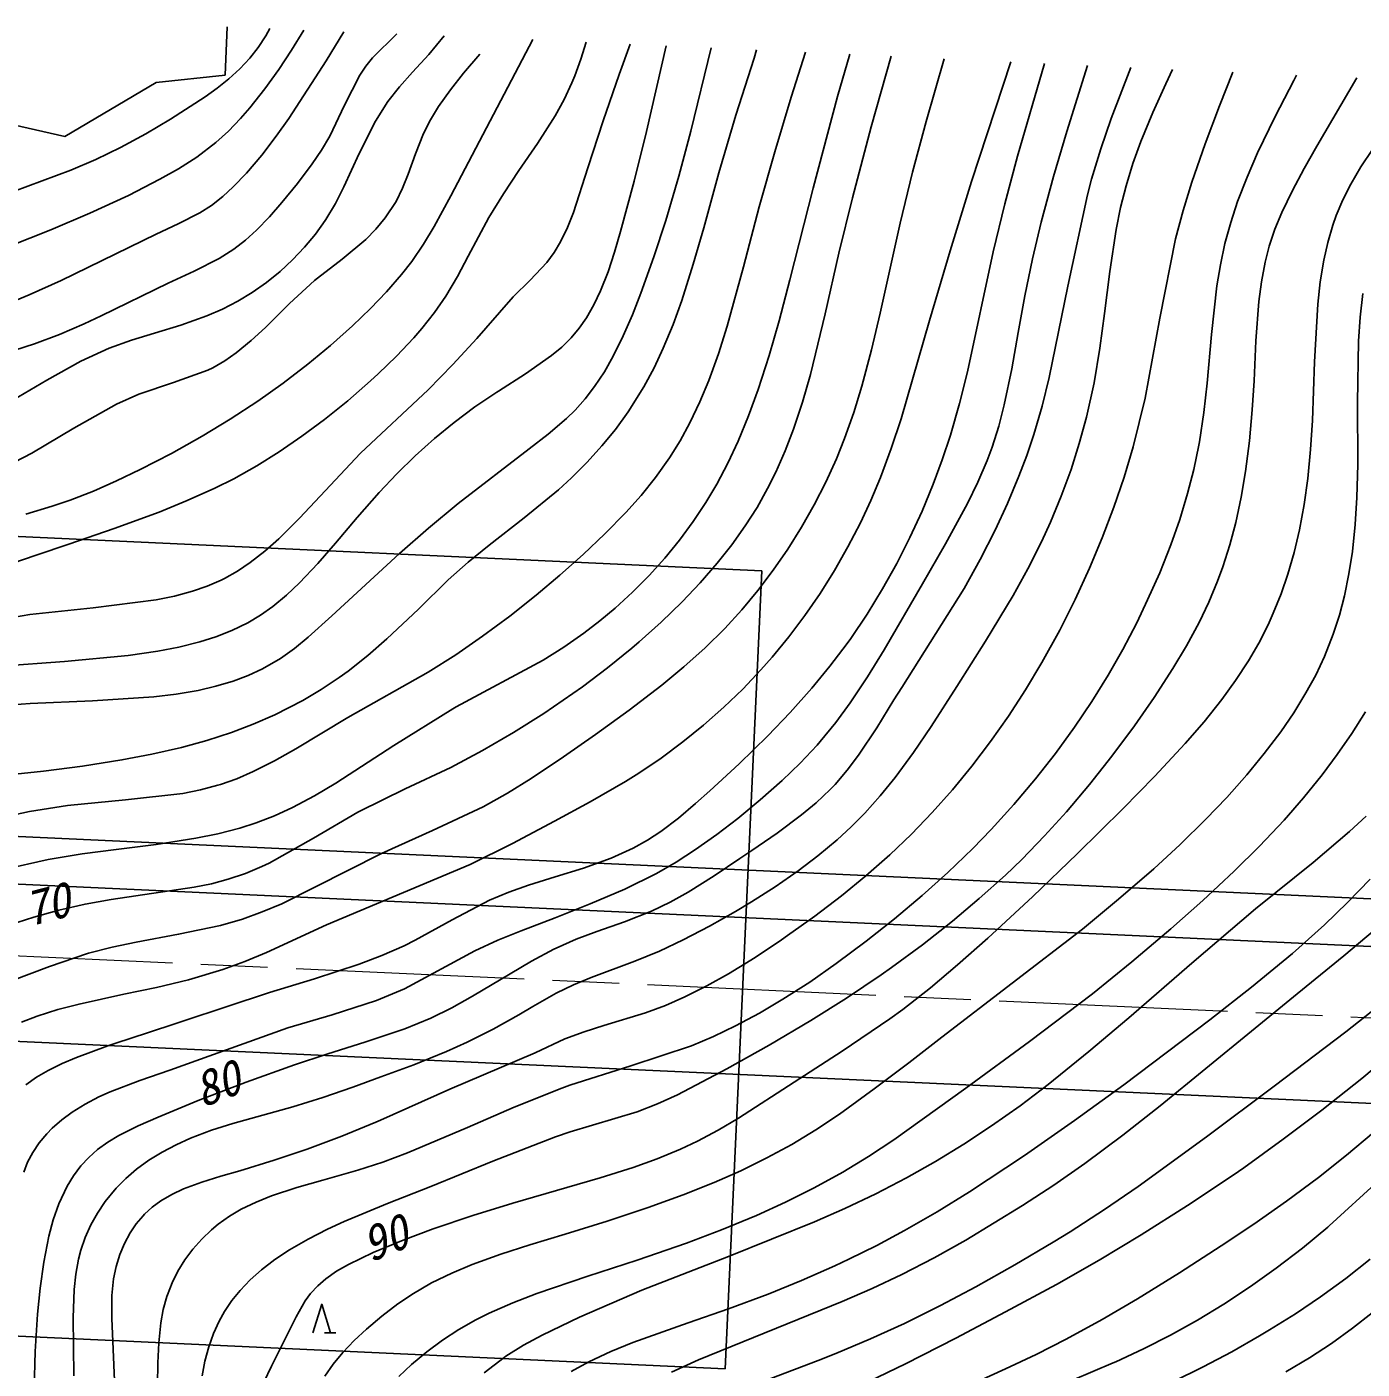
# Model space of a CAD drawing. Units: millimetres, scale not verified. Extents: x 40000 to 680000, y 20000 to 380000.
# Drawn here: x 399089 to 469268, y 263030 to 333589 of the extents above; entities that cross this region are included whole.
import ezdxf
from ezdxf.enums import TextEntityAlignment as Align

# ---------------------------------------------------------------- set-up
doc = ezdxf.new("R2010")
doc.units = ezdxf.units.MM
doc.header["$LTSCALE"] = 1000
doc.linetypes.add('CHAIN', pattern=[18.5, 12, -1.5, 3.5, -1.5])
for name, color, linetype, lineweight in [('M-BGD', 7, 'Continuous', 25), ('M-BMK', 2, 'CHAIN', 13), ('M-BMK-ROW', 30, 'Continuous', 25), ('M-STR-STR1', 1, 'Continuous', 25)]:
    doc.layers.add(name, color=color, linetype=linetype, lineweight=lineweight)
doc.layers.add('M-BGD-HTXT', color=7, linetype='Continuous')
doc.styles.add('ＭＳ ゴシック', font='')
doc.styles.get('ＭＳ ゴシック').set_extended_font_data('MS Gothic')

# ---------------------------------------------------------------- blocks, each defined once
blk = doc.blocks.new('BUHIN240')
at = {"color": 7, "linetype": 'Continuous', "lineweight": 25}
blk.add_line((-721, -242), (-643, -837), dxfattribs=at)
blk.add_lwpolyline([(-800, 356), (744, 98), (-680, -551)], dxfattribs=at)

msp = doc.modelspace()

# ---------------------------------------------------------------- linework, layer by layer
at = {"layer": 'M-BGD'}
for p, q in [((409515, 331045), (409616, 333589)), ((405883, 330669), (409515, 331045)), ((401087, 327818), (405883, 330669)), ((398007, 328529), (401087, 327818))]:
    msp.add_line(p, q, dxfattribs=at)
for points in [[(395828, 321125), (400354, 322927), (402401, 323802), (404424, 324732), (406085, 325577), (407062, 326129), (408016, 326737), (409025, 327503), (409688, 328108), (410318, 328764), (410816, 329338), (411598, 330327), (412330, 331351), (412998, 332371), (413638, 333422)], [(397356, 316250), (399483, 316920), (400797, 317423), (402098, 317985), (402995, 318398), (406516, 320124), (407877, 320745), (409204, 321417), (409976, 321903), (410587, 322379), (411163, 322905), (411838, 323609), (412483, 324358), (413310, 325354), (414092, 326390), (414568, 327102), (415005, 327842), (415775, 329471), (416591, 331055), (416904, 331523), (417257, 331961), (418531, 333218)], [(397512, 318802), (399212, 319499), (400900, 320253), (405890, 322693), (407049, 323228), (408175, 323814), (408786, 324205), (409381, 324671), (409940, 325186), (410625, 325906), (411432, 326851), (412196, 327840), (412864, 328775), (414812, 331797), (415747, 333334)], [(398354, 313968), (400131, 315021), (401934, 316019), (403418, 316692), (404591, 317119), (405797, 317495), (407178, 317914), (408545, 318391), (409377, 318751), (410171, 319164), (410939, 319632), (411684, 320157), (412395, 320732), (413058, 321345), (413685, 322008), (414252, 322694), (414769, 323414), (414803, 323464), (415303, 324308), (415752, 325183), (416560, 326925), (417421, 328638), (418069, 329660), (418683, 330442), (419355, 331198), (420216, 332139), (421027, 333114)], [(398391, 324936), (401393, 326048), (402714, 326621), (404011, 327249), (405344, 327963), (406647, 328729), (408459, 329910), (409095, 330362), (409712, 330855), (410275, 331374), (410806, 331946), (411250, 332511), (411651, 333118), (411862, 333496)], [(396961, 294150), (399958, 294469), (402019, 294730), (404082, 295052), (405654, 295353), (407219, 295715), (408540, 296078), (409848, 296500), (410990, 296929), (412117, 297416), (413592, 298170), (414561, 298749), (415507, 299385), (415976, 299727), (417010, 300545), (418014, 301416), (419670, 302982), (421236, 304518), (422290, 305451), (423391, 306345), (425231, 307777), (427033, 309256), (427721, 309882), (428538, 310698), (429312, 311556), (430021, 312430), (430687, 313347), (431513, 314658), (432051, 315657), (432540, 316691), (433053, 317934), (433516, 319212), (434116, 321108), (434661, 323029), (435451, 325908), (436352, 328942), (437306, 331946), (437444, 332373)], [(397620, 302423), (399242, 302697), (402582, 303052), (405884, 303463), (406856, 303663), (407800, 303918), (408567, 304185), (409307, 304505), (409479, 304591), (410163, 304980), (410829, 305429), (411591, 306027), (412326, 306680), (413423, 307770), (414499, 308926), (416619, 311183), (420188, 314513), (421486, 315843), (422740, 317214), (423214, 317755), (424646, 319393), (425550, 320276), (426412, 321195), (426799, 321728), (427137, 322295), (427497, 323037), (427811, 323822), (428569, 326184), (429370, 328654), (430220, 331080), (430800, 332682)], [(397666, 305168), (399583, 305813), (401292, 306404), (403673, 307213), (406041, 308082), (407521, 308684), (408977, 309342), (409969, 309837), (411170, 310513), (412342, 311242), (413550, 312066), (414732, 312946), (415958, 313936), (417146, 314973), (417552, 315345), (418508, 316273), (419426, 317249), (419851, 317741), (420509, 318569), (421118, 319432), (421728, 320460), (422291, 321529), (423368, 323574), (424132, 324815), (424954, 326036), (425927, 327457), (426848, 328910), (427321, 329762), (427739, 330639), (427894, 331015), (428206, 331894), (428478, 332790)], [(397729, 299986), (401070, 300235), (404412, 300545), (405973, 300779), (407081, 300990), (408174, 301259), (409029, 301527), (409855, 301849), (410695, 302260), (411366, 302663), (412011, 303122), (412731, 303716), (413418, 304362), (414379, 305377), (415308, 306445), (416445, 307791), (417608, 309104), (418539, 310100), (419504, 311046), (420507, 311943), (421548, 312795), (422639, 313608), (423783, 314386), (423876, 314447), (425298, 315358), (426669, 316308), (427199, 316749), (427692, 317235), (428116, 317742), (428500, 318297), (428893, 318984), (429237, 319708), (429634, 320713), (429978, 321751), (430297, 322832), (431014, 325480), (431660, 328096), (432687, 332594)], [(397844, 297916), (399268, 298025), (402534, 298167), (405756, 298367), (406935, 298508), (408087, 298706), (409021, 298924), (409930, 299197), (410715, 299494), (411475, 299845), (412415, 300389), (413154, 300914), (413874, 301501), (415124, 302633), (418672, 305910), (420195, 307241), (421757, 308526), (425481, 311406), (426491, 312185), (427457, 313006), (427903, 313443), (428437, 314041), (428931, 314686), (429441, 315460), (429910, 316279), (430435, 317341), (430914, 318444), (431365, 319594), (432046, 321495), (432667, 323402), (433357, 325748), (433987, 328099), (435057, 332484)], [(399032, 307981), (400420, 308386), (401365, 308705), (402590, 309182), (403805, 309720), (405042, 310316), (406683, 311167), (408296, 312072), (409774, 312968), (411228, 313919), (412556, 314858), (413855, 315851), (415046, 316834), (416204, 317869), (417150, 318780), (417991, 319654), (418785, 320567), (419321, 321261), (419929, 322159), (420493, 323101), (421369, 324709), (425678, 332921)], [(397117, 291882), (399234, 292342), (401221, 292665), (404270, 292951), (407288, 293294), (408220, 293478), (409133, 293720), (409265, 293761), (410126, 294069), (410979, 294438), (412108, 295010), (413219, 295640), (415952, 297278), (420182, 299661), (421630, 300584), (423044, 301556), (424466, 302607), (425862, 303714), (427104, 304764), (428326, 305859), (429462, 306933), (430561, 308056), (431369, 308959), (432132, 309905), (432861, 310929), (433422, 311835), (433936, 312780), (434455, 313870), (434925, 314998), (435438, 316408), (435898, 317847), (436762, 320978), (437579, 324124), (438395, 327022), (439266, 329889), (440010, 332253)], [(397872, 289288), (400214, 289816), (401990, 290110), (403792, 290348), (405885, 290612), (407965, 290935), (409132, 291175), (410278, 291470), (411140, 291745), (412099, 292120), (413046, 292556), (414201, 293165), (415336, 293832), (418384, 295807), (421471, 297736), (421655, 297839), (426226, 300290), (427312, 300980), (428366, 301721), (429197, 302361), (430004, 303036), (430917, 303868), (431797, 304752), (432619, 305663), (433395, 306612), (434111, 307582), (434775, 308584), (435347, 309546), (435933, 310661), (436469, 311811), (437021, 313150), (437521, 314523), (438099, 316319), (438620, 318136), (439187, 320283), (440414, 325117), (441693, 329932), (442334, 332145)], [(444517, 332043), (443471, 328341), (442477, 324600), (441771, 321695), (441054, 318496), (440277, 315309), (439861, 313864), (439390, 312445), (438949, 311296), (438454, 310173), (438023, 309314), (437465, 308331), (436848, 307367), (436134, 306367), (435362, 305389), (434470, 304361), (433523, 303362), (432418, 302290), (431273, 301264), (430882, 300929), (429604, 299892), (428286, 298900), (426255, 297502), (424663, 296499), (423043, 295549), (421380, 294660), (418967, 293542), (416581, 292369), (416476, 292312), (414162, 290941), (411820, 289626), (411441, 289448), (410573, 289091), (409673, 288787), (408785, 288548), (407879, 288360), (403525, 287726), (402147, 287473), (400771, 287159), (399449, 286796), (398136, 286373)], [(398291, 283444), (400274, 284188), (402274, 284873), (402332, 284890), (403579, 285214), (404843, 285480), (407063, 285889), (409262, 286356), (410418, 286682), (411461, 287061), (412486, 287497), (417726, 290136), (420411, 291341), (423069, 292587), (424345, 293303), (425601, 294078), (427300, 295210), (428980, 296386), (430743, 297663), (432468, 298987), (433624, 299944), (434746, 300951), (435770, 301962), (436662, 302941), (437510, 303962), (438319, 305029), (439086, 306141), (439802, 307286), (440466, 308461), (441077, 309663), (441633, 310889), (442060, 311948), (442546, 313314), (442976, 314706), (443485, 316607), (443939, 318534), (444981, 323268), (445638, 325951), (446353, 328617), (447293, 331914)], [(398443, 310699), (399346, 311177), (401553, 312491), (403798, 313757), (404970, 314282), (406805, 314887), (408607, 315544), (408863, 315667), (409488, 316031), (410091, 316453), (410872, 317094), (411624, 317788), (412898, 319041), (414213, 320250), (414369, 320378), (415660, 321377), (416909, 322416), (417435, 322955), (417924, 323541), (418495, 324408), (418838, 325106), (419131, 325841), (419518, 326919), (419944, 327985), (420308, 328701), (420729, 329397), (421356, 330286), (422043, 331154), (422890, 332161)], [(398805, 281261), (399634, 281584), (400717, 281931), (401834, 282224), (404186, 282735), (405902, 283087), (407587, 283494), (409395, 284043), (410545, 284461), (411676, 284935), (414841, 286390), (422392, 289554), (424615, 290662), (426824, 291828), (428702, 292848), (430560, 293927), (431248, 294356), (432424, 295154), (433567, 296001), (434658, 296884), (435719, 297820), (436716, 298781), (437671, 299784), (438263, 300452), (439143, 301523), (439983, 302640), (440786, 303808), (441537, 305009), (442243, 306249), (442900, 307525), (443445, 308698), (443950, 309898), (444519, 311424), (445035, 312979), (446533, 318156), (447609, 321813), (448745, 325460), (450799, 331751)], [(399032, 277982), (399600, 278378), (400218, 278733), (400948, 279089), (401705, 279410), (403350, 280020), (404998, 280568), (405055, 280586), (411847, 282827), (414210, 283544), (416559, 284321), (417753, 284778), (418922, 285290), (419504, 285576), (421444, 286656), (423407, 287683), (424417, 288105), (425452, 288473), (426860, 288914), (428339, 289371), (429792, 289884), (430961, 290410), (431701, 290828), (432412, 291300), (433336, 292001), (434229, 292756), (434977, 293423), (436526, 294854), (438026, 296322), (439203, 297551), (440338, 298825), (441289, 299978), (442200, 301176), (442392, 301443), (443245, 302722), (444054, 304041), (444805, 305382), (445503, 306751), (446141, 308136), (446724, 309544), (447200, 310830), (447629, 312131), (448102, 313783), (448518, 315460), (449882, 321766), (450489, 324282), (451153, 326783), (452569, 331668)], [(398922, 273388), (399130, 273905), (399398, 274410), (399741, 274922), (400133, 275398), (400420, 275696), (400925, 276143), (401465, 276543), (402149, 276965), (402873, 277340), (403468, 277609), (405032, 278207), (406609, 278750), (412800, 280968), (415137, 281658), (417458, 282405), (418929, 283013), (422640, 285013), (423841, 285573), (425067, 286078), (426853, 286758), (428699, 287483), (430520, 288262), (432176, 289083), (433220, 289687), (434235, 290344), (435353, 291139), (436452, 291983), (437638, 292957), (438791, 293980), (439724, 294884), (440619, 295835), (440791, 296029), (441599, 297027), (442360, 298061), (443276, 299428), (444150, 300841), (446162, 304316), (447375, 306414), (448533, 308537), (449076, 309657), (449562, 310797), (449820, 311493), (450169, 312598), (450461, 313724), (450852, 315604), (451189, 317516), (451533, 319449), (451936, 321395), (452397, 323323), (453041, 325718), (453743, 328094), (454838, 331562)], [(399482, 261988), (399534, 263961), (399647, 265926), (399781, 267288), (399975, 268646), (400249, 270028), (400479, 270881), (400769, 271723), (401201, 272645), (401539, 273191), (401934, 273712), (402347, 274162), (402799, 274570), (403346, 274969), (403926, 275319), (404941, 275820), (405994, 276274), (408098, 277154), (410609, 278119), (413150, 279031), (414851, 279594), (416911, 280227), (418956, 280918), (420325, 281486), (421433, 282030), (422516, 282630), (424485, 283805), (425620, 284480), (426781, 285101), (426907, 285162), (427966, 285626), (429051, 286036), (430495, 286552), (431920, 287111), (432896, 287581), (433846, 288105), (435214, 288954), (436566, 289864), (437197, 290299), (438518, 291208), (439797, 292162), (440571, 292807), (441308, 293500), (441569, 293771), (442206, 294517), (442799, 295302), (443753, 296734), (444663, 298206), (445070, 298865), (448344, 304057), (449190, 305583), (449983, 307139), (450634, 308539), (451232, 309972), (451640, 311058), (452012, 312165), (452444, 313651), (452818, 315153), (453793, 319962), (454827, 324754), (455050, 325583), (455536, 327177), (456082, 328763), (457108, 331457)], [(401551, 262672), (401538, 264218), (401526, 265725), (401575, 267220), (401659, 268023), (401803, 268815), (401926, 269288), (402160, 269959), (402452, 270610), (402799, 271237), (403203, 271840), (403777, 272540), (404295, 273060), (404853, 273536), (405505, 274008), (406200, 274437), (406932, 274824), (407694, 275168), (408799, 275584), (409915, 275939), (413062, 276817), (414650, 277306), (416223, 277854), (417685, 278389), (419421, 279025), (421144, 279721), (422224, 280212), (423593, 280907), (424945, 281660), (425677, 282089), (426914, 282801), (427819, 283238), (428750, 283620), (431050, 284471), (432334, 285007), (433591, 285596), (434967, 286311), (436325, 287086), (437175, 287602), (438413, 288388), (439626, 289229), (440663, 290019), (441669, 290860), (442413, 291541), (443126, 292253), (443941, 293167), (444717, 294128), (445687, 295448), (446612, 296808), (447974, 298912), (449479, 301295), (450931, 303706), (451699, 305093), (452417, 306514), (452893, 307555), (453457, 308924), (453966, 310315), (454402, 311680), (454784, 313071), (455185, 314881), (455486, 316693), (455729, 318526), (456007, 320737), (456343, 322928), (456575, 324088), (456858, 325233), (457217, 326409), (457634, 327568), (458261, 329092), (458946, 330600), (459305, 331354)], [(403803, 259968), (403611, 264482), (403553, 265692), (403555, 266902), (403648, 267781), (403783, 268420), (403981, 269058), (404221, 269635), (404517, 270192), (404835, 270666), (405196, 271098), (405264, 271169), (405676, 271543), (406133, 271877), (406711, 272214), (407327, 272503), (408284, 272862), (409285, 273174), (410285, 273462), (412080, 274007), (413818, 274597), (415637, 275281), (417431, 276020), (417667, 276121), (421323, 277753), (425803, 279658), (427364, 280392), (428371, 280770), (429409, 281095), (431601, 281756), (432647, 282148), (433679, 282599), (434831, 283175), (435960, 283806), (437364, 284672), (438747, 285597), (439071, 285821), (440502, 286839), (441903, 287911), (443186, 288966), (444438, 290073), (445576, 291156), (446673, 292282), (447736, 293483), (448752, 294723), (449740, 296024), (450680, 297360), (451581, 298746), (452436, 300172), (453371, 301877), (454179, 303487), (454936, 305130), (455604, 306722), (456220, 308343), (456754, 309917), (457234, 311517), (457867, 314070), (458636, 318270), (459457, 322451), (459855, 323943), (460314, 325429), (461014, 327439), (461776, 329443), (462474, 331207)], [(405959, 262198), (405974, 263357), (406023, 264413), (406130, 265460), (406257, 266157), (406445, 266849), (406476, 266943), (406723, 267572), (407028, 268179), (407396, 268777), (407814, 269343), (408277, 269869), (408788, 270358), (409151, 270658), (409736, 271070), (410360, 271436), (411136, 271811), (411941, 272134), (413282, 272573), (414653, 272958), (416491, 273482), (417803, 273910), (419087, 274393), (422246, 275737), (424707, 276793), (427200, 277797), (427633, 277952), (430834, 278972), (434019, 280033), (435185, 280524), (436336, 281074), (437587, 281742), (438821, 282470), (440232, 283380), (441622, 284348), (443201, 285520), (444694, 286700), (446145, 287925), (447496, 289142), (448807, 290404), (449774, 291393), (450959, 292707), (452099, 294060), (453147, 295397), (454147, 296770), (455056, 298118), (455919, 299506), (456695, 300864), (457421, 302258), (457993, 303461), (458628, 304895), (459211, 306360), (459680, 307694), (460094, 309054), (460417, 310313), (460683, 311596), (460715, 311773), (460944, 313309), (461114, 314856), (461346, 317418), (461638, 319970), (461822, 321086), (462059, 322198), (462360, 323304), (462722, 324405), (463217, 325695), (463772, 326970), (464692, 328875), (465671, 330764), (465823, 331051)], [(408302, 262684), (408447, 263457), (408650, 264212), (408895, 264896), (409193, 265551), (409478, 266062), (409865, 266635), (410301, 267172), (410831, 267724), (411415, 268243), (412130, 268792), (412889, 269297), (413871, 269868), (414884, 270387), (415769, 270800), (418052, 271742), (420317, 272625), (423588, 273965), (426878, 275249), (427637, 275498), (431160, 276557), (432228, 276975), (433283, 277453), (435878, 278810), (438105, 280060), (440298, 281361), (442159, 282531), (443988, 283752), (444539, 284135), (446154, 285332), (447740, 286583), (449148, 287767), (450525, 289003), (451388, 289824), (452581, 291057), (453729, 292331), (454939, 293767), (456106, 295246), (457299, 296854), (458337, 298337), (459324, 299853), (460035, 301046), (460695, 302272), (461207, 303343), (461666, 304443), (461943, 305207), (462312, 306361), (462624, 307533), (462910, 308859), (463139, 310210), (463345, 311826), (463493, 313457), (463588, 314985), (463684, 317083), (463838, 319158), (463974, 320193), (464170, 321222), (464389, 322062), (464687, 322952), (465048, 323835), (465600, 324992), (466214, 326137), (466883, 327310), (468980, 330904)], [(411544, 262342), (411939, 263184), (412810, 264905), (413240, 265783), (413716, 266620), (413992, 266999), (414374, 267407), (414800, 267774), (415372, 268176), (415986, 268534), (417295, 269158), (418870, 269815), (420444, 270408), (422531, 271114), (424626, 271760), (427461, 272586), (429218, 273079), (430958, 273629), (432216, 274086), (433448, 274597), (434330, 275011), (435421, 275586), (436494, 276220), (439410, 278115), (441945, 279750), (444446, 281436), (445132, 281935), (446580, 283082), (447992, 284277), (449592, 285685), (451958, 287875), (454293, 290117), (456703, 292502), (458359, 294189), (459974, 295922), (460958, 297058), (461896, 298233), (462619, 299229), (463293, 300260), (463833, 301191), (464323, 302156), (464595, 302766), (465008, 303777), (465366, 304813), (465696, 305966), (465971, 307141), (466218, 308486), (466408, 309850), (466558, 311364), (466658, 312900), (466765, 315976), (466931, 319020), (467060, 320179), (467249, 321326), (467457, 322249), (467725, 323160), (467906, 323670), (468257, 324500), (468669, 325318), (469205, 326235), (469804, 327139)], [(414745, 262653), (415194, 263288), (415704, 263902), (416300, 264530), (416934, 265129), (417742, 265820), (418582, 266458), (419407, 267010), (420267, 267514), (420363, 267565), (421421, 268075), (422501, 268528), (423994, 269072), (425518, 269564), (427388, 270127), (429597, 270808), (431790, 271547), (431932, 271597), (433581, 272190), (435210, 272839), (436610, 273458), (437983, 274131), (439297, 274847), (440558, 275614), (441796, 276438), (443629, 277759), (445439, 279139), (447180, 280480), (454572, 286166), (456468, 287728), (458324, 289337), (459706, 290608), (461057, 291933), (462151, 293082), (463209, 294274), (464124, 295385), (464992, 296535), (465678, 297536), (466315, 298573), (466827, 299514), (467286, 300486), (467748, 301668), (468072, 302666), (468339, 303682), (468575, 304832), (468755, 306008), (468903, 307421), (468991, 308849), (469036, 310584), (469027, 313844), (469078, 317070), (469164, 318324), (469309, 319570)], [(418636, 262636), (419313, 263267), (420115, 263938), (420941, 264551), (421801, 265113), (422687, 265620), (423385, 265974), (424626, 266515), (425894, 267003), (428568, 267916), (431168, 268756), (433753, 269655), (435601, 270356), (437430, 271114), (438956, 271808), (440463, 272560), (441972, 273392), (443320, 274205), (444647, 275077), (448444, 277796), (451784, 280257), (455091, 282758), (457169, 284443), (459209, 286175), (460892, 287670), (462546, 289205), (463871, 290523), (465161, 291890), (466189, 293063), (467174, 294277), (467962, 295333), (468725, 296440), (469438, 297581)], [(423121, 262838), (424177, 263650), (424258, 263707), (425191, 264287), (426164, 264820), (428140, 265767), (431419, 267184), (435967, 268950), (440490, 270772), (442079, 271478), (443704, 272254), (445312, 273089), (446839, 273948), (448335, 274858), (449788, 275814), (451287, 276879), (452758, 277999), (454900, 279728), (457012, 281494), (460313, 284379), (463666, 287229), (464733, 288093), (466691, 289666), (468611, 291287), (469479, 292099)], [(427690, 262914), (428624, 263413), (429778, 263951), (430943, 264428), (433845, 265468), (435965, 266194), (438049, 266972), (439810, 267689), (441551, 268464), (442295, 268817), (443765, 269535), (445218, 270311), (446940, 271308), (448633, 272359), (451519, 274266), (454144, 276096), (456739, 277979), (461267, 281388), (463449, 283112), (465600, 284887), (467295, 286385), (468505, 287559), (469681, 288783)], [(432971, 262864), (434389, 263515), (441945, 266587), (443520, 267269), (445076, 268009), (446773, 268887), (448442, 269818), (451416, 271626), (453067, 272710), (454691, 273848), (456688, 275335), (458655, 276874), (465860, 282763), (468313, 284752), (470728, 286789)], [(470066, 282082), (468409, 280761), (464644, 277901), (461081, 275236), (457499, 272632), (455725, 271416), (453919, 270253), (453028, 269710), (451015, 268505), (448965, 267349), (447110, 266368), (445219, 265437), (443436, 264623), (441605, 263854), (440673, 263489), (438189, 262530)], [(471309, 280018), (469248, 278307), (467154, 276648), (465121, 275111), (463044, 273617), (462480, 273224), (460082, 271633), (457646, 270089), (455445, 268762), (453207, 267483), (450530, 266051), (447918, 264652), (445271, 263303), (443348, 262385)], [(469864, 275471), (468446, 274272), (466980, 273113), (465293, 271861), (463570, 270657), (461851, 269518), (459673, 268099), (457463, 266731), (455599, 265644), (453704, 264608), (452135, 263808), (450530, 263047), (446873, 261390)], [(470144, 272939), (467539, 270556), (467471, 270498), (466132, 269396), (464748, 268335), (463392, 267369), (461991, 266446), (460613, 265609), (459191, 264815), (457777, 264094), (456327, 263423), (456186, 263362), (454047, 262459)], [(469693, 268813), (468402, 267794), (467075, 266823), (465756, 265931), (464405, 265091), (463879, 264783), (462412, 263938), (460917, 263146), (459311, 262366)], [(469799, 265997), (468769, 265184), (467654, 264382), (466495, 263623), (465251, 262882)]]:
    msp.add_lwpolyline(points, dxfattribs=at)
at = {"layer": 'M-BMK'}
msp.add_lwpolyline([(345004, 287232), (376275, 285794), (476169, 281201), (576064, 276608)], dxfattribs=at)
at = {"layer": 'M-BMK-ROW'}
for p, q in [((385770, 307392), (437715, 305001)), ((437715, 305001), (435785, 263047)), ((435785, 263047), (383840, 265438))]:
    msp.add_line(p, q, dxfattribs=at)
at = {"layer": 'M-STR-STR1'}
for p, q in [((385053, 291647), (573853, 282966)), ((384938, 289149), (573738, 280469))]:
    msp.add_line(p, q, dxfattribs=at)
msp.add_lwpolyline([(573360, 272228), (475963, 276706), (384559, 280909)], dxfattribs=at)

# ---------------------------------------------------------------- block references
at = {"layer": 'M-BGD', "rotation": 82.51266}
msp.add_blockref('BUHIN240', (414584, 265692), dxfattribs=at)

# ---------------------------------------------------------------- texts
at = {"layer": 'M-BGD-HTXT', "style": 'ＭＳ ゴシック', "oblique": 15, "width": 0.95}
for s, rotation, p in [('70', 14.507, (399359, 285761)), ('80', 20.959, (408503, 276247)), ('90', 22.245, (417356, 268119))]:
    msp.add_text(s, height=1833, rotation=rotation, dxfattribs=at).set_placement(p, align=Align.BOTTOM_LEFT)

doc.saveas('drawing.dxf')
